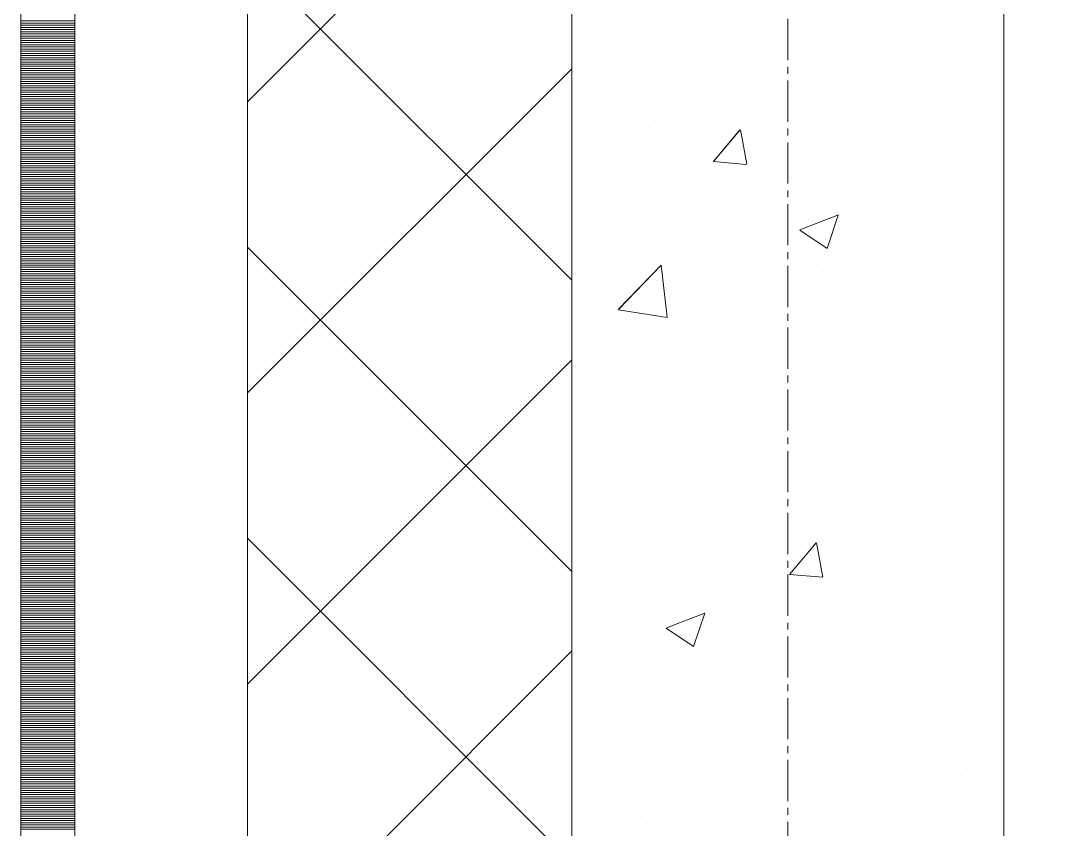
# Model space of a CAD drawing. Header units: millimetres. Extents: x 470010 to 1231400, y -134005 to 421770.
# Drawn here: x 672518.6 to 672996.9, y -35285.5 to -34911.4 of the extents above; entities that cross this region are included whole.
import ezdxf
from ezdxf.enums import TextEntityAlignment as Align

# ---------------------------------------------------------------- set-up
doc = ezdxf.new("R2010")
doc.units = ezdxf.units.MM
doc.linetypes.add('CENTER2', pattern=[28.575, 19.05, -3.175, 3.175, -3.175])
doc.linetypes.add('DASHED', pattern=[19.05, 12.7, -6.35])
doc.layers.get('Defpoints').update_dxf_attribs({"color": 140})
doc.layers.add('АР_Делит', color=120, linetype='Continuous', lineweight=0, plot=False)
for name, color, linetype, lineweight in [('АР_Стены ПЕНОблок', 52, 'Continuous', 20), ('АР_Тонкая', 254, 'Continuous', 5), ('АР_Утеплитель', 31, 'Continuous', 0), ('АР_Штриховка', 8, 'Continuous', 0)]:
    doc.layers.add(name, color=color, linetype=linetype, lineweight=lineweight)
doc.layers.add('РД_Оси_100', color=7, linetype='Continuous', lineweight=0, true_color=0x525252)
doc.styles.add('style1', font='ARIALN.TTF')

# ---------------------------------------------------------------- blocks, each defined once
blk = doc.blocks.new('СОШ_2200_АР_ОСИ_М100_28.05.24')
at = {"layer": 'АР_Делит', "color": 251, "linetype": 'DASHED', "true_color": 0x636466}
blk.add_lwpolyline([(114955, 135155), (114955, -355), (93595.036, -355), (93595.036, 13855), (94145, 13855), (94145, 68320), (66055, 68320), (66055, 13857.73), (83455, 13857.73), (83455, -355), (45245, -355), (45245, 13145), (44695, 13145), (44695, 26755), (45245, 26755), (45245, 68320), (20455, 68320), (20455, 26755), (27955, 26755), (27955, 13145), (-355, 13145), (-355, 100855)], dxfattribs=at)
at = {"layer": 'РД_Оси_100', "color": 251, "linetype": 'CENTER2', "true_color": 0x636466}
blk.add_line((0, -6155), (0, 139938.679), dxfattribs=at)
blk = doc.blocks.new('A$C9108343f')
at = {"layer": 'АР_Стены ПЕНОблок', "color": 18, "linetype": 'Continuous', "lineweight": 20, "true_color": 0x000000}
for p, q in [((7054.96, 97555), (7054.96, 21355)), ((7254.96, 21355), (7254.96, 97555))]:
    blk.add_line(p, q, dxfattribs=at)
at = {"layer": 'АР_Тонкая', "color": 18, "linetype": 'Continuous', "lineweight": 5, "true_color": 0x000000}
for p, q in [((6799.96, 97555), (6799.96, 21355)), ((6824.96, 97555), (6824.96, 21355)), ((6824.96, 21355), (6824.96, 97555)), ((6904.96, 21355), (6904.96, 97555))]:
    blk.add_line(p, q, dxfattribs=at)
at = {"layer": 'АР_Утеплитель', "color": 18, "linetype": 'Continuous', "lineweight": 0, "true_color": 0x000000}
for p, q in [((6904.96, 97555), (6904.96, 21355)), ((7054.96, 21355), (7054.96, 97555))]:
    blk.add_line(p, q, dxfattribs=at)
at = {"layer": 'АР_Штриховка', "color": 18, "linetype": 'Continuous', "lineweight": 0, "true_color": 0x000000}
for p, q in [((6904.96, 65417.35), (7054.96, 65567.35)), ((7054.96, 65334.78), (6904.96, 65484.78)), ((6799.96, 65454.75), (6824.96, 65454.75)), ((6799.96, 65453.75), (6824.96, 65453.75)), ((6799.96, 65452.75), (6824.96, 65452.75)), ((6799.96, 65451.75), (6824.96, 65451.75)), ((6799.96, 65450.75), (6824.96, 65450.75)), ((6799.96, 65449.75), (6824.96, 65449.75)), ((6799.96, 65448.75), (6824.96, 65448.75)), ((6799.96, 65447.75), (6824.96, 65447.75)), ((6799.96, 65446.75), (6824.96, 65446.75)), ((6799.96, 65445.75), (6824.96, 65445.75)), ((6799.96, 65444.75), (6824.96, 65444.75)), ((6799.96, 65443.75), (6824.96, 65443.75)), ((6799.96, 65442.75), (6824.96, 65442.75)), ((6799.96, 65441.75), (6824.96, 65441.75)), ((6799.96, 65440.75), (6824.96, 65440.75)), ((6799.96, 65439.75), (6824.96, 65439.75)), ((7199.02, 65443.26), (7199.02, 65443.26)), ((6799.96, 65438.75), (6824.96, 65438.75)), ((6799.96, 65437.75), (6824.96, 65437.75)), ((6799.96, 65436.75), (6824.96, 65436.75)), ((6799.96, 65435.75), (6824.96, 65435.75)), ((6799.96, 65434.75), (6824.96, 65434.75)), ((6799.96, 65433.75), (6824.96, 65433.75)), ((6799.96, 65432.75), (6824.96, 65432.75)), ((6799.96, 65431.75), (6824.96, 65431.75)), ((6799.96, 65430.75), (6824.96, 65430.75)), ((6799.96, 65429.75), (6824.96, 65429.75)), ((6904.96, 65282.65), (7054.96, 65432.65)), ((7102.82, 65430.59), (7102.82, 65430.59)), ((7238.82, 65430.65), (7238.82, 65430.65)), ((6799.96, 65428.75), (6824.96, 65428.75)), ((6799.96, 65427.75), (6824.96, 65427.75)), ((6799.96, 65426.75), (6824.96, 65426.75)), ((6799.96, 65425.75), (6824.96, 65425.75)), ((6799.96, 65424.75), (6824.96, 65424.75)), ((6799.96, 65423.75), (6824.96, 65423.75)), ((6799.96, 65422.75), (6824.96, 65422.75)), ((6799.96, 65421.75), (6824.96, 65421.75)), ((6799.96, 65420.75), (6824.96, 65420.75)), ((7174.73, 65423.22), (7174.73, 65423.22)), ((6799.96, 65419.75), (6824.96, 65419.75)), ((6799.96, 65418.75), (6824.96, 65418.75)), ((6799.96, 65417.75), (6824.96, 65417.75)), ((6799.96, 65416.75), (6824.96, 65416.75)), ((6799.96, 65415.75), (6824.96, 65415.75)), ((7123.29, 65416.82), (7123.29, 65416.82)), ((6799.96, 65414.75), (6824.96, 65414.75)), ((6799.96, 65413.75), (6824.96, 65413.75)), ((6799.96, 65412.75), (6824.96, 65412.75)), ((6799.96, 65411.75), (6824.96, 65411.75)), ((6799.96, 65410.75), (6824.96, 65410.75)), ((6799.96, 65409.75), (6824.96, 65409.75)), ((6799.96, 65408.75), (6824.96, 65408.75)), ((6799.96, 65407.75), (6824.96, 65407.75)), ((6799.96, 65406.75), (6824.96, 65406.75)), ((6799.96, 65405.75), (6824.96, 65405.75)), ((6799.96, 65404.75), (6824.96, 65404.75)), ((6799.96, 65403.75), (6824.96, 65403.75)), ((6799.96, 65402.75), (6824.96, 65402.75)), ((6799.96, 65401.75), (6824.96, 65401.75)), ((7090.69, 65405.22), (7090.69, 65405.22)), ((7120.58, 65389.7), (7132.82, 65404.29)), ((7135.99, 65388.41), (7133.05, 65404.33)), ((6799.96, 65400.75), (6824.96, 65400.75)), ((6799.96, 65399.75), (6824.96, 65399.75)), ((6799.96, 65398.75), (6824.96, 65398.75)), ((6799.96, 65397.75), (6824.96, 65397.75)), ((6799.96, 65396.75), (6824.96, 65396.75)), ((6799.96, 65395.75), (6824.96, 65395.75)), ((6799.96, 65394.75), (6824.96, 65394.75)), ((6799.96, 65393.75), (6824.96, 65393.75)), ((6799.96, 65392.75), (6824.96, 65392.75)), ((6799.96, 65391.75), (6824.96, 65391.75)), ((6799.96, 65390.75), (6824.96, 65390.75)), ((6799.96, 65389.75), (6824.96, 65389.75)), ((6799.96, 65388.75), (6824.96, 65388.75)), ((6799.96, 65387.75), (6824.96, 65387.75)), ((6799.96, 65386.75), (6824.96, 65386.75)), ((7120.58, 65389.69), (7135.76, 65388.37)), ((6799.96, 65385.75), (6824.96, 65385.75)), ((6799.96, 65384.75), (6824.96, 65384.75)), ((6799.96, 65383.75), (6824.96, 65383.75)), ((6799.96, 65382.75), (6824.96, 65382.75)), ((6799.96, 65381.75), (6824.96, 65381.75)), ((6799.96, 65380.75), (6824.96, 65380.75)), ((6799.96, 65379.75), (6824.96, 65379.75)), ((6799.96, 65378.75), (6824.96, 65378.75)), ((6799.96, 65377.75), (6824.96, 65377.75)), ((6799.96, 65376.75), (6824.96, 65376.75)), ((6799.96, 65375.75), (6824.96, 65375.75)), ((6799.96, 65374.75), (6824.96, 65374.75)), ((6799.96, 65373.75), (6824.96, 65373.75)), ((6799.96, 65372.75), (6824.96, 65372.75)), ((6799.96, 65371.75), (6824.96, 65371.75)), ((6799.96, 65370.75), (6824.96, 65370.75)), ((6799.96, 65369.75), (6824.96, 65369.75)), ((6799.96, 65368.75), (6824.96, 65368.75)), ((6799.96, 65367.75), (6824.96, 65367.75)), ((6799.96, 65366.75), (6824.96, 65366.75)), ((6799.96, 65365.75), (6824.96, 65365.75)), ((6799.96, 65364.75), (6824.96, 65364.75)), ((6799.96, 65363.75), (6824.96, 65363.75)), ((6799.96, 65362.75), (6824.96, 65362.75)), ((7160.6, 65358.16), (7178.38, 65364.99)), ((7173.18, 65349.49), (7178.33, 65364.84)), ((6799.96, 65361.75), (6824.96, 65361.75)), ((6799.96, 65360.75), (6824.96, 65360.75)), ((6799.96, 65359.75), (6824.96, 65359.75)), ((6799.96, 65358.75), (6824.96, 65358.75)), ((7160.53, 65358.02), (7173.17, 65349.49)), ((6799.96, 65357.75), (6824.96, 65357.75)), ((6799.96, 65356.75), (6824.96, 65356.75)), ((6799.96, 65355.75), (6824.96, 65355.75)), ((6799.96, 65354.75), (6824.96, 65354.75)), ((6799.96, 65353.75), (6824.96, 65353.75)), ((6799.96, 65352.75), (6824.96, 65352.75)), ((6799.96, 65351.75), (6824.96, 65351.75)), ((6799.96, 65350.75), (6824.96, 65350.75)), ((6799.96, 65349.75), (6824.96, 65349.75)), ((6799.96, 65348.75), (6824.96, 65348.75)), ((7054.96, 65200.08), (6904.96, 65350.08)), ((6799.96, 65347.75), (6824.96, 65347.75)), ((6799.96, 65346.75), (6824.96, 65346.75)), ((6799.96, 65345.75), (6824.96, 65345.75)), ((6799.96, 65344.75), (6824.96, 65344.75)), ((6799.96, 65343.75), (6824.96, 65343.75)), ((6799.96, 65342.75), (6824.96, 65342.75)), ((6799.96, 65341.75), (6824.96, 65341.75)), ((6799.96, 65340.75), (6824.96, 65340.75)), ((6799.96, 65339.75), (6824.96, 65339.75)), ((7076.54, 65321.19), (7096.33, 65341.81)), ((7099.2, 65317.7), (7096.39, 65341.82)), ((7132.2, 65343.08), (7132.2, 65343.08)), ((6799.96, 65338.75), (6824.96, 65338.75)), ((6799.96, 65337.75), (6824.96, 65337.75)), ((6799.96, 65336.75), (6824.96, 65336.75)), ((6799.96, 65335.75), (6824.96, 65335.75)), ((6799.96, 65334.75), (6824.96, 65334.75)), ((7171.64, 65338.66), (7171.64, 65338.66)), ((6799.96, 65333.75), (6824.96, 65333.75)), ((6799.96, 65332.75), (6824.96, 65332.75)), ((6799.96, 65331.75), (6824.96, 65331.75)), ((6799.96, 65330.75), (6824.96, 65330.75)), ((6799.96, 65329.75), (6824.96, 65329.75)), ((6799.96, 65328.75), (6824.96, 65328.75)), ((6799.96, 65327.75), (6824.96, 65327.75)), ((6799.96, 65326.75), (6824.96, 65326.75)), ((6799.96, 65325.75), (6824.96, 65325.75)), ((6799.96, 65324.75), (6824.96, 65324.75)), ((6799.96, 65323.75), (6824.96, 65323.75)), ((6799.96, 65322.75), (6824.96, 65322.75)), ((6799.96, 65321.75), (6824.96, 65321.75)), ((6799.96, 65320.75), (6824.96, 65320.75)), ((6799.96, 65319.75), (6824.96, 65319.75)), ((7076.59, 65321.09), (7099.18, 65317.59)), ((6799.96, 65318.75), (6824.96, 65318.75)), ((6799.96, 65317.75), (6824.96, 65317.75)), ((6799.96, 65316.75), (6824.96, 65316.75)), ((6799.96, 65315.75), (6824.96, 65315.75)), ((6799.96, 65314.75), (6824.96, 65314.75)), ((6799.96, 65313.75), (6824.96, 65313.75)), ((6799.96, 65312.75), (6824.96, 65312.75)), ((6799.96, 65311.75), (6824.96, 65311.75)), ((6799.96, 65310.75), (6824.96, 65310.75)), ((6799.96, 65309.75), (6824.96, 65309.75)), ((6799.96, 65308.75), (6824.96, 65308.75)), ((6799.96, 65307.75), (6824.96, 65307.75)), ((6799.96, 65306.75), (6824.96, 65306.75)), ((6799.96, 65305.75), (6824.96, 65305.75)), ((6799.96, 65304.75), (6824.96, 65304.75)), ((6799.96, 65303.75), (6824.96, 65303.75)), ((6799.96, 65302.75), (6824.96, 65302.75)), ((6799.96, 65301.75), (6824.96, 65301.75)), ((6799.96, 65300.75), (6824.96, 65300.75)), ((6799.96, 65299.75), (6824.96, 65299.75)), ((6799.96, 65298.75), (6824.96, 65298.75)), ((6799.96, 65297.75), (6824.96, 65297.75)), ((6799.96, 65296.75), (6824.96, 65296.75)), ((6799.96, 65295.75), (6824.96, 65295.75)), ((6904.96, 65147.94), (7054.96, 65297.94)), ((6799.96, 65294.75), (6824.96, 65294.75)), ((6799.96, 65293.75), (6824.96, 65293.75)), ((6799.96, 65292.75), (6824.96, 65292.75)), ((6799.96, 65291.75), (6824.96, 65291.75)), ((6799.96, 65290.75), (6824.96, 65290.75)), ((6799.96, 65289.75), (6824.96, 65289.75)), ((6799.96, 65288.75), (6824.96, 65288.75)), ((6799.96, 65287.75), (6824.96, 65287.75)), ((6799.96, 65286.75), (6824.96, 65286.75)), ((7073.83, 65287.03), (7073.83, 65287.03)), ((6799.96, 65285.75), (6824.96, 65285.75)), ((6799.96, 65284.75), (6824.96, 65284.75)), ((6799.96, 65283.75), (6824.96, 65283.75)), ((6799.96, 65282.75), (6824.96, 65282.75)), ((6799.96, 65281.75), (6824.96, 65281.75)), ((6799.96, 65280.75), (6824.96, 65280.75)), ((6799.96, 65279.75), (6824.96, 65279.75)), ((6799.96, 65278.75), (6824.96, 65278.75)), ((6799.96, 65277.75), (6824.96, 65277.75)), ((6799.96, 65276.75), (6824.96, 65276.75)), ((7209.42, 65281.3), (7209.42, 65281.3)), ((7228.33, 65279.1), (7228.33, 65279.1)), ((6799.96, 65275.75), (6824.96, 65275.75)), ((6799.96, 65274.75), (6824.96, 65274.75)), ((6799.96, 65273.75), (6824.96, 65273.75)), ((6799.96, 65272.75), (6824.96, 65272.75)), ((6799.96, 65271.75), (6824.96, 65271.75)), ((6799.96, 65270.75), (6824.96, 65270.75)), ((6799.96, 65269.75), (6824.96, 65269.75)), ((6799.96, 65268.75), (6824.96, 65268.75)), ((6799.96, 65267.75), (6824.96, 65267.75)), ((6799.96, 65266.75), (6824.96, 65266.75)), ((6799.96, 65265.75), (6824.96, 65265.75)), ((6799.96, 65264.75), (6824.96, 65264.75)), ((6799.96, 65263.75), (6824.96, 65263.75)), ((6799.96, 65262.75), (6824.96, 65262.75)), ((7225.79, 65264.02), (7225.79, 65264.02)), ((6799.96, 65261.75), (6824.96, 65261.75)), ((6799.96, 65260.75), (6824.96, 65260.75)), ((6799.96, 65259.75), (6824.96, 65259.75)), ((6799.96, 65258.75), (6824.96, 65258.75)), ((6799.96, 65257.75), (6824.96, 65257.75)), ((6799.96, 65256.75), (6824.96, 65256.75)), ((6799.96, 65255.75), (6824.96, 65255.75)), ((6799.96, 65254.75), (6824.96, 65254.75)), ((6799.96, 65253.75), (6824.96, 65253.75)), ((6799.96, 65252.75), (6824.96, 65252.75)), ((7080.21, 65253.67), (7080.21, 65253.67)), ((7127.38, 65252.91), (7127.38, 65252.91)), ((7168.55, 65254.11), (7168.55, 65254.11)), ((6799.96, 65251.75), (6824.96, 65251.75)), ((6799.96, 65250.75), (6824.96, 65250.75)), ((6799.96, 65249.75), (6824.96, 65249.75)), ((6799.96, 65248.75), (6824.96, 65248.75)), ((6799.96, 65247.75), (6824.96, 65247.75)), ((6799.96, 65246.75), (6824.96, 65246.75)), ((6799.96, 65245.75), (6824.96, 65245.75)), ((6799.96, 65244.75), (6824.96, 65244.75)), ((6799.96, 65243.75), (6824.96, 65243.75)), ((6799.96, 65242.75), (6824.96, 65242.75)), ((6799.96, 65241.75), (6824.96, 65241.75)), ((6799.96, 65240.75), (6824.96, 65240.75)), ((6799.96, 65239.75), (6824.96, 65239.75)), ((6799.96, 65238.75), (6824.96, 65238.75)), ((7065.38, 65242.9), (7065.38, 65242.9)), ((6799.96, 65237.75), (6824.96, 65237.75)), ((6799.96, 65236.75), (6824.96, 65236.75)), ((6799.96, 65235.75), (6824.96, 65235.75)), ((6799.96, 65234.75), (6824.96, 65234.75)), ((6799.96, 65233.75), (6824.96, 65233.75)), ((6799.96, 65232.75), (6824.96, 65232.75)), ((6799.96, 65231.75), (6824.96, 65231.75)), ((6799.96, 65230.75), (6824.96, 65230.75)), ((6799.96, 65229.75), (6824.96, 65229.75)), ((6799.96, 65228.75), (6824.96, 65228.75)), ((6799.96, 65227.75), (6824.96, 65227.75)), ((6799.96, 65226.75), (6824.96, 65226.75)), ((6799.96, 65225.75), (6824.96, 65225.75)), ((6799.96, 65224.75), (6824.96, 65224.75)), ((6799.96, 65223.75), (6824.96, 65223.75)), ((6799.96, 65222.75), (6824.96, 65222.75)), ((6799.96, 65221.75), (6824.96, 65221.75)), ((6799.96, 65220.75), (6824.96, 65220.75)), ((6799.96, 65219.75), (6824.96, 65219.75)), ((6799.96, 65218.75), (6824.96, 65218.75)), ((6799.96, 65217.75), (6824.96, 65217.75)), ((6799.96, 65216.75), (6824.96, 65216.75)), ((6799.96, 65215.75), (6824.96, 65215.75)), ((6799.96, 65214.75), (6824.96, 65214.75)), ((7054.96, 65065.37), (6904.96, 65215.37)), ((6799.96, 65213.75), (6824.96, 65213.75)), ((6799.96, 65212.75), (6824.96, 65212.75)), ((6799.96, 65211.75), (6824.96, 65211.75)), ((6799.96, 65210.75), (6824.96, 65210.75)), ((6799.96, 65209.75), (6824.96, 65209.75)), ((7155.82, 65198.64), (7168.07, 65213.23)), ((7171.23, 65197.35), (7168.3, 65213.27)), ((6799.96, 65208.75), (6824.96, 65208.75)), ((6799.96, 65207.75), (6824.96, 65207.75)), ((6799.96, 65206.75), (6824.96, 65206.75)), ((6799.96, 65205.75), (6824.96, 65205.75)), ((6799.96, 65204.75), (6824.96, 65204.75)), ((6799.96, 65203.75), (6824.96, 65203.75)), ((6799.96, 65202.75), (6824.96, 65202.75)), ((6799.96, 65201.75), (6824.96, 65201.75)), ((6799.96, 65200.75), (6824.96, 65200.75)), ((6799.96, 65199.75), (6824.96, 65199.75)), ((6799.96, 65198.75), (6824.96, 65198.75)), ((6799.96, 65197.75), (6824.96, 65197.75)), ((6799.96, 65196.75), (6824.96, 65196.75)), ((6799.96, 65195.75), (6824.96, 65195.75)), ((7141.07, 65197.9), (7141.07, 65197.9)), ((7155.82, 65198.64), (7171, 65197.31)), ((6799.96, 65194.75), (6824.96, 65194.75)), ((6799.96, 65193.75), (6824.96, 65193.75)), ((6799.96, 65192.75), (6824.96, 65192.75)), ((6799.96, 65191.75), (6824.96, 65191.75)), ((6799.96, 65190.75), (6824.96, 65190.75)), ((6799.96, 65189.75), (6824.96, 65189.75)), ((6799.96, 65188.75), (6824.96, 65188.75)), ((6799.96, 65187.75), (6824.96, 65187.75)), ((6799.96, 65186.75), (6824.96, 65186.75)), ((6799.96, 65185.75), (6824.96, 65185.75)), ((6799.96, 65184.75), (6824.96, 65184.75)), ((6799.96, 65183.75), (6824.96, 65183.75)), ((6799.96, 65182.75), (6824.96, 65182.75)), ((6799.96, 65181.75), (6824.96, 65181.75)), ((6799.96, 65180.75), (6824.96, 65180.75)), ((6799.96, 65179.75), (6824.96, 65179.75)), ((6799.96, 65178.75), (6824.96, 65178.75)), ((6799.96, 65177.75), (6824.96, 65177.75)), ((6799.96, 65176.75), (6824.96, 65176.75)), ((7098.8, 65173.98), (7116.58, 65180.8)), ((7111.38, 65165.3), (7116.53, 65180.65)), ((6799.96, 65175.75), (6824.96, 65175.75)), ((6799.96, 65174.75), (6824.96, 65174.75)), ((6799.96, 65173.75), (6824.96, 65173.75)), ((6799.96, 65172.75), (6824.96, 65172.75)), ((6799.96, 65171.75), (6824.96, 65171.75)), ((7098.73, 65173.83), (7111.36, 65165.31)), ((7222.56, 65172.21), (7222.56, 65172.21)), ((6799.96, 65170.75), (6824.96, 65170.75)), ((6799.96, 65169.75), (6824.96, 65169.75)), ((6799.96, 65168.75), (6824.96, 65168.75)), ((6799.96, 65167.75), (6824.96, 65167.75)), ((6799.96, 65166.75), (6824.96, 65166.75)), ((7165.46, 65169.55), (7165.46, 65169.55)), ((6799.96, 65165.75), (6824.96, 65165.75)), ((6799.96, 65164.75), (6824.96, 65164.75)), ((6799.96, 65163.75), (6824.96, 65163.75)), ((6799.96, 65162.75), (6824.96, 65162.75)), ((6904.96, 65013.24), (7054.96, 65163.24)), ((7158.97, 65163.84), (7158.97, 65163.84)), ((6799.96, 65161.75), (6824.96, 65161.75)), ((6799.96, 65160.75), (6824.96, 65160.75)), ((6799.96, 65159.75), (6824.96, 65159.75)), ((6799.96, 65158.75), (6824.96, 65158.75)), ((6799.96, 65157.75), (6824.96, 65157.75)), ((6799.96, 65156.75), (6824.96, 65156.75)), ((6799.96, 65155.75), (6824.96, 65155.75)), ((6799.96, 65154.75), (6824.96, 65154.75)), ((6799.96, 65153.75), (6824.96, 65153.75)), ((6799.96, 65152.75), (6824.96, 65152.75)), ((6799.96, 65151.75), (6824.96, 65151.75)), ((6799.96, 65150.75), (6824.96, 65150.75)), ((6799.96, 65149.75), (6824.96, 65149.75)), ((6799.96, 65148.75), (6824.96, 65148.75)), ((6799.96, 65147.75), (6824.96, 65147.75)), ((7158.88, 65152.19), (7158.88, 65152.19)), ((6799.96, 65146.75), (6824.96, 65146.75)), ((6799.96, 65145.75), (6824.96, 65145.75)), ((6799.96, 65144.75), (6824.96, 65144.75)), ((6799.96, 65143.75), (6824.96, 65143.75)), ((6799.96, 65142.75), (6824.96, 65142.75)), ((6799.96, 65141.75), (6824.96, 65141.75)), ((6799.96, 65140.75), (6824.96, 65140.75)), ((6799.96, 65139.75), (6824.96, 65139.75)), ((6799.96, 65138.75), (6824.96, 65138.75)), ((6799.96, 65137.75), (6824.96, 65137.75)), ((6799.96, 65136.75), (6824.96, 65136.75)), ((6799.96, 65135.75), (6824.96, 65135.75)), ((6799.96, 65134.75), (6824.96, 65134.75)), ((6799.96, 65133.75), (6824.96, 65133.75)), ((6799.96, 65132.75), (6824.96, 65132.75)), ((6799.96, 65131.75), (6824.96, 65131.75)), ((6799.96, 65130.75), (6824.96, 65130.75)), ((6799.96, 65129.75), (6824.96, 65129.75)), ((6799.96, 65128.75), (6824.96, 65128.75)), ((6799.96, 65127.75), (6824.96, 65127.75)), ((6799.96, 65126.75), (6824.96, 65126.75)), ((6799.96, 65125.75), (6824.96, 65125.75)), ((6799.96, 65124.75), (6824.96, 65124.75)), ((6799.96, 65123.75), (6824.96, 65123.75)), ((6799.96, 65122.75), (6824.96, 65122.75)), ((6799.96, 65121.75), (6824.96, 65121.75)), ((6799.96, 65120.75), (6824.96, 65120.75)), ((6799.96, 65119.75), (6824.96, 65119.75)), ((6799.96, 65118.75), (6824.96, 65118.75)), ((6799.96, 65117.75), (6824.96, 65117.75)), ((6799.96, 65116.75), (6824.96, 65116.75)), ((6799.96, 65115.75), (6824.96, 65115.75)), ((6799.96, 65114.75), (6824.96, 65114.75)), ((6799.96, 65113.75), (6824.96, 65113.75)), ((6799.96, 65112.75), (6824.96, 65112.75)), ((6799.96, 65111.75), (6824.96, 65111.75)), ((6799.96, 65110.75), (6824.96, 65110.75)), ((6799.96, 65109.75), (6824.96, 65109.75)), ((6799.96, 65108.75), (6824.96, 65108.75)), ((6799.96, 65107.75), (6824.96, 65107.75)), ((6799.96, 65106.75), (6824.96, 65106.75)), ((6799.96, 65105.75), (6824.96, 65105.75)), ((6799.96, 65104.75), (6824.96, 65104.75)), ((7238.07, 65109.01), (7238.07, 65109.01)), ((6799.96, 65103.75), (6824.96, 65103.75)), ((6799.96, 65102.75), (6824.96, 65102.75)), ((6799.96, 65101.75), (6824.96, 65101.75)), ((6799.96, 65100.75), (6824.96, 65100.75)), ((6799.96, 65099.75), (6824.96, 65099.75)), ((6799.96, 65098.75), (6824.96, 65098.75)), ((6799.96, 65097.75), (6824.96, 65097.75)), ((6799.96, 65096.75), (6824.96, 65096.75)), ((6799.96, 65095.75), (6824.96, 65095.75)), ((6799.96, 65094.75), (6824.96, 65094.75)), ((6799.96, 65093.75), (6824.96, 65093.75)), ((6799.96, 65092.75), (6824.96, 65092.75)), ((6799.96, 65091.75), (6824.96, 65091.75)), ((6799.96, 65090.75), (6824.96, 65090.75)), ((6799.96, 65089.75), (6824.96, 65089.75)), ((6799.96, 65088.75), (6824.96, 65088.75)), ((6799.96, 65087.75), (6824.96, 65087.75)), ((6799.96, 65086.75), (6824.96, 65086.75)), ((6799.96, 65085.75), (6824.96, 65085.75)), ((6799.96, 65084.75), (6824.96, 65084.75)), ((6799.96, 65083.75), (6824.96, 65083.75)), ((6799.96, 65082.75), (6824.96, 65082.75)), ((6799.96, 65081.75), (6824.96, 65081.75)), ((6799.96, 65080.75), (6824.96, 65080.75)), ((7089.94, 65083.59), (7089.94, 65083.59)), ((7162.38, 65085), (7162.38, 65085)), ((7251.94, 65084.69), (7251.94, 65084.69))]:
    blk.add_line(p, q, dxfattribs=at)
at = {"layer": 'РД_Оси_100'}
blk.add_blockref('СОШ_2200_АР_ОСИ_М100_28.05.24', (7154.96, 6755), dxfattribs=at)
at = {"layer": 'Defpoints', "color": 18, "true_color": 0x000000, "style": 'style1'}
for p in [(143949.34, 316089.12), (143974.98, 281639.5), (143890.4, 273244.71), (143839.99, 264276.81), (143967.75, 254892.38), (12251.96, 104178.14), (12382.58, 96023.14)]:
    blk.add_attdef('АР-ПОМЕЩЕНИЕ:НАИМЕНОВАНИЕ', text='', height=100, dxfattribs=at).set_placement(p, align=Align.MIDDLE)
at = {"layer": 'Defpoints', "color": 18, "true_color": 0x000000, "style": 'style1', "flags": 8}
for p in [(143951.3, 279099.09), (143848.34, 269251.11), (143875.33, 260094.25), (144049.74, 250824.7), (163419.28, 238153.36), (155897.46, 237965.97), (183037.2, 237965.97), (143342.94, 237876.19)]:
    blk.add_attdef('АР-ПОМЕЩЕНИЕ:НАИМЕНОВАНИЕ', text='', height=100, dxfattribs=at).set_placement(p, align=Align.MIDDLE)

msp = doc.modelspace()

# ---------------------------------------------------------------- linework, layer by layer
at = {"layer": 'АР_Стены ПЕНОблок', "color": 18, "linetype": 'Continuous', "lineweight": 20, "true_color": 0x000000}
for p, q in [((672773.57, -2811.242), (672773.57, -79011.242)), ((672973.57, -79011.242), (672973.57, -2811.242))]:
    msp.add_line(p, q, dxfattribs=at)
at = {"layer": 'АР_Тонкая', "color": 18, "linetype": 'Continuous', "lineweight": 5, "true_color": 0x000000}
for p, q in [((672518.57, -2811.242), (672518.57, -79011.242)), ((672543.57, -2811.242), (672543.57, -79011.242)), ((672543.57, -79011.242), (672543.57, -2811.242)), ((672623.57, -79011.242), (672623.57, -2811.242))]:
    msp.add_line(p, q, dxfattribs=at)
at = {"layer": 'АР_Утеплитель', "color": 18, "linetype": 'Continuous', "lineweight": 0, "true_color": 0x000000}
for p, q in [((672623.57, -2811.242), (672623.57, -79011.242)), ((672773.57, -79011.242), (672773.57, -2811.242))]:
    msp.add_line(p, q, dxfattribs=at)
at = {"layer": 'АР_Штриховка', "color": 18, "linetype": 'Continuous', "lineweight": 0, "true_color": 0x000000}
for p, q in [((672623.57, -34948.893), (672773.57, -34798.893)), ((672773.57, -35031.46), (672623.57, -34881.46)), ((672518.57, -34911.492), (672543.57, -34911.492)), ((672518.57, -34912.492), (672543.57, -34912.492)), ((672518.57, -34913.492), (672543.57, -34913.492)), ((672518.57, -34914.492), (672543.57, -34914.492)), ((672518.57, -34915.492), (672543.57, -34915.492)), ((672518.57, -34916.492), (672543.57, -34916.492)), ((672518.57, -34917.492), (672543.57, -34917.492)), ((672518.57, -34918.492), (672543.57, -34918.492)), ((672518.57, -34919.492), (672543.57, -34919.492)), ((672518.57, -34920.492), (672543.57, -34920.492)), ((672518.57, -34921.492), (672543.57, -34921.492)), ((672518.57, -34922.492), (672543.57, -34922.492)), ((672518.57, -34923.492), (672543.57, -34923.492)), ((672518.57, -34924.492), (672543.57, -34924.492)), ((672518.57, -34925.492), (672543.57, -34925.492)), ((672518.57, -34926.492), (672543.57, -34926.492)), ((672518.57, -34927.492), (672543.57, -34927.492)), ((672518.57, -34928.492), (672543.57, -34928.492)), ((672518.57, -34929.492), (672543.57, -34929.492)), ((672518.57, -34930.492), (672543.57, -34930.492)), ((672518.57, -34931.492), (672543.57, -34931.492)), ((672518.57, -34932.492), (672543.57, -34932.492)), ((672518.57, -34933.492), (672543.57, -34933.492)), ((672623.57, -35083.597), (672773.57, -34933.597)), ((672518.57, -34934.492), (672543.57, -34934.492)), ((672518.57, -34935.492), (672543.57, -34935.492)), ((672518.57, -34936.492), (672543.57, -34936.492)), ((672518.57, -34937.492), (672543.57, -34937.492)), ((672518.57, -34938.492), (672543.57, -34938.492)), ((672518.57, -34939.492), (672543.57, -34939.492)), ((672518.57, -34940.492), (672543.57, -34940.492)), ((672518.57, -34941.492), (672543.57, -34941.492)), ((672518.57, -34942.492), (672543.57, -34942.492)), ((672518.57, -34943.492), (672543.57, -34943.492)), ((672518.57, -34944.492), (672543.57, -34944.492)), ((672518.57, -34945.492), (672543.57, -34945.492)), ((672518.57, -34946.492), (672543.57, -34946.492)), ((672518.57, -34947.492), (672543.57, -34947.492)), ((672518.57, -34948.492), (672543.57, -34948.492)), ((672518.57, -34949.492), (672543.57, -34949.492)), ((672518.57, -34950.492), (672543.57, -34950.492)), ((672518.57, -34951.492), (672543.57, -34951.492)), ((672518.57, -34952.492), (672543.57, -34952.492)), ((672518.57, -34953.492), (672543.57, -34953.492)), ((672518.57, -34954.492), (672543.57, -34954.492)), ((672518.57, -34955.492), (672543.57, -34955.492)), ((672518.57, -34956.492), (672543.57, -34956.492)), ((672518.57, -34957.492), (672543.57, -34957.492)), ((672518.57, -34958.492), (672543.57, -34958.492)), ((672518.57, -34959.492), (672543.57, -34959.492)), ((672518.57, -34960.492), (672543.57, -34960.492)), ((672518.57, -34961.492), (672543.57, -34961.492)), ((672518.57, -34962.492), (672543.57, -34962.492)), ((672839.189, -34976.544), (672851.435, -34961.95)), ((672854.602, -34977.834), (672851.665, -34961.912)), ((672518.57, -34963.492), (672543.57, -34963.492)), ((672518.57, -34964.492), (672543.57, -34964.492)), ((672518.57, -34965.492), (672543.57, -34965.492)), ((672518.57, -34966.492), (672543.57, -34966.492)), ((672518.57, -34967.492), (672543.57, -34967.492)), ((672518.57, -34968.492), (672543.57, -34968.492)), ((672518.57, -34969.492), (672543.57, -34969.492)), ((672518.57, -34970.492), (672543.57, -34970.492)), ((672518.57, -34971.492), (672543.57, -34971.492)), ((672518.57, -34972.492), (672543.57, -34972.492)), ((672518.57, -34973.492), (672543.57, -34973.492)), ((672518.57, -34974.492), (672543.57, -34974.492)), ((672518.57, -34975.492), (672543.57, -34975.492)), ((672518.57, -34976.492), (672543.57, -34976.492)), ((672839.189, -34976.548), (672854.371, -34977.876)), ((672518.57, -34977.492), (672543.57, -34977.492)), ((672518.57, -34978.492), (672543.57, -34978.492)), ((672518.57, -34979.492), (672543.57, -34979.492)), ((672518.57, -34980.492), (672543.57, -34980.492)), ((672518.57, -34981.492), (672543.57, -34981.492)), ((672518.57, -34982.492), (672543.57, -34982.492)), ((672518.57, -34983.492), (672543.57, -34983.492)), ((672518.57, -34984.492), (672543.57, -34984.492)), ((672518.57, -34985.492), (672543.57, -34985.492)), ((672518.57, -34986.492), (672543.57, -34986.492)), ((672518.57, -34987.492), (672543.57, -34987.492)), ((672518.57, -34988.492), (672543.57, -34988.492)), ((672518.57, -34989.492), (672543.57, -34989.492)), ((672518.57, -34990.492), (672543.57, -34990.492)), ((672518.57, -34991.492), (672543.57, -34991.492)), ((672518.57, -34992.492), (672543.57, -34992.492)), ((672518.57, -34993.492), (672543.57, -34993.492)), ((672518.57, -34994.492), (672543.57, -34994.492)), ((672518.57, -34995.492), (672543.57, -34995.492)), ((672518.57, -34996.492), (672543.57, -34996.492)), ((672518.57, -34997.492), (672543.57, -34997.492)), ((672518.57, -34998.492), (672543.57, -34998.492)), ((672518.57, -34999.492), (672543.57, -34999.492)), ((672518.57, -35000.492), (672543.57, -35000.492)), ((672879.211, -35008.079), (672896.996, -35001.252)), ((672518.57, -35001.492), (672543.57, -35001.492)), ((672518.57, -35002.492), (672543.57, -35002.492)), ((672518.57, -35003.492), (672543.57, -35003.492)), ((672518.57, -35004.492), (672543.57, -35004.492)), ((672518.57, -35005.492), (672543.57, -35005.492)), ((672891.793, -35016.752), (672896.943, -35001.403)), ((672518.57, -35006.492), (672543.57, -35006.492)), ((672518.57, -35007.492), (672543.57, -35007.492)), ((672518.57, -35008.492), (672543.57, -35008.492)), ((672518.57, -35009.492), (672543.57, -35009.492)), ((672518.57, -35010.492), (672543.57, -35010.492)), ((672879.145, -35008.226), (672891.779, -35016.748)), ((672518.57, -35011.492), (672543.57, -35011.492)), ((672518.57, -35012.492), (672543.57, -35012.492)), ((672518.57, -35013.492), (672543.57, -35013.492)), ((672518.57, -35014.492), (672543.57, -35014.492)), ((672518.57, -35015.492), (672543.57, -35015.492)), ((672518.57, -35016.492), (672543.57, -35016.492)), ((672518.57, -35017.492), (672543.57, -35017.492)), ((672518.57, -35018.492), (672543.57, -35018.492)), ((672518.57, -35019.492), (672543.57, -35019.492)), ((672518.57, -35020.492), (672543.57, -35020.492)), ((672773.57, -35166.164), (672623.57, -35016.164)), ((672518.57, -35021.492), (672543.57, -35021.492)), ((672518.57, -35022.492), (672543.57, -35022.492)), ((672518.57, -35023.492), (672543.57, -35023.492)), ((672518.57, -35024.492), (672543.57, -35024.492)), ((672795.157, -35045.047), (672814.941, -35024.428)), ((672817.813, -35048.543), (672815.007, -35024.421)), ((672518.57, -35025.492), (672543.57, -35025.492)), ((672518.57, -35026.492), (672543.57, -35026.492)), ((672518.57, -35027.492), (672543.57, -35027.492)), ((672518.57, -35028.492), (672543.57, -35028.492)), ((672518.57, -35029.492), (672543.57, -35029.492)), ((672518.57, -35030.492), (672543.57, -35030.492)), ((672518.57, -35031.492), (672543.57, -35031.492)), ((672518.57, -35032.492), (672543.57, -35032.492)), ((672518.57, -35033.492), (672543.57, -35033.492)), ((672518.57, -35034.492), (672543.57, -35034.492)), ((672518.57, -35035.492), (672543.57, -35035.492)), ((672518.57, -35036.492), (672543.57, -35036.492)), ((672518.57, -35037.492), (672543.57, -35037.492)), ((672518.57, -35038.492), (672543.57, -35038.492)), ((672518.57, -35039.492), (672543.57, -35039.492)), ((672518.57, -35040.492), (672543.57, -35040.492)), ((672518.57, -35041.492), (672543.57, -35041.492)), ((672518.57, -35042.492), (672543.57, -35042.492)), ((672518.57, -35043.492), (672543.57, -35043.492)), ((672518.57, -35044.492), (672543.57, -35044.492)), ((672518.57, -35045.492), (672543.57, -35045.492)), ((672518.57, -35046.492), (672543.57, -35046.492)), ((672518.57, -35047.492), (672543.57, -35047.492)), ((672518.57, -35048.492), (672543.57, -35048.492)), ((672795.206, -35045.151), (672817.796, -35048.654)), ((672518.57, -35049.492), (672543.57, -35049.492)), ((672518.57, -35050.492), (672543.57, -35050.492)), ((672518.57, -35051.492), (672543.57, -35051.492)), ((672518.57, -35052.492), (672543.57, -35052.492)), ((672518.57, -35053.492), (672543.57, -35053.492)), ((672518.57, -35054.492), (672543.57, -35054.492)), ((672518.57, -35055.492), (672543.57, -35055.492)), ((672518.57, -35056.492), (672543.57, -35056.492)), ((672518.57, -35057.492), (672543.57, -35057.492)), ((672518.57, -35058.492), (672543.57, -35058.492)), ((672518.57, -35059.492), (672543.57, -35059.492)), ((672518.57, -35060.492), (672543.57, -35060.492)), ((672518.57, -35061.492), (672543.57, -35061.492)), ((672518.57, -35062.492), (672543.57, -35062.492)), ((672518.57, -35063.492), (672543.57, -35063.492)), ((672518.57, -35064.492), (672543.57, -35064.492)), ((672518.57, -35065.492), (672543.57, -35065.492)), ((672518.57, -35066.492), (672543.57, -35066.492)), ((672518.57, -35067.492), (672543.57, -35067.492)), ((672623.57, -35218.301), (672773.57, -35068.301)), ((672518.57, -35068.492), (672543.57, -35068.492)), ((672518.57, -35069.492), (672543.57, -35069.492)), ((672518.57, -35070.492), (672543.57, -35070.492)), ((672518.57, -35071.492), (672543.57, -35071.492)), ((672518.57, -35072.492), (672543.57, -35072.492)), ((672518.57, -35073.492), (672543.57, -35073.492)), ((672518.57, -35074.492), (672543.57, -35074.492)), ((672518.57, -35075.492), (672543.57, -35075.492)), ((672518.57, -35076.492), (672543.57, -35076.492)), ((672518.57, -35077.492), (672543.57, -35077.492)), ((672518.57, -35078.492), (672543.57, -35078.492)), ((672518.57, -35079.492), (672543.57, -35079.492)), ((672518.57, -35080.492), (672543.57, -35080.492)), ((672518.57, -35081.492), (672543.57, -35081.492)), ((672518.57, -35082.492), (672543.57, -35082.492)), ((672518.57, -35083.492), (672543.57, -35083.492)), ((672518.57, -35084.492), (672543.57, -35084.492)), ((672518.57, -35085.492), (672543.57, -35085.492)), ((672518.57, -35086.492), (672543.57, -35086.492)), ((672518.57, -35087.492), (672543.57, -35087.492)), ((672518.57, -35088.492), (672543.57, -35088.492)), ((672518.57, -35089.492), (672543.57, -35089.492)), ((672518.57, -35090.492), (672543.57, -35090.492)), ((672518.57, -35091.492), (672543.57, -35091.492)), ((672518.57, -35092.492), (672543.57, -35092.492)), ((672518.57, -35093.492), (672543.57, -35093.492)), ((672518.57, -35094.492), (672543.57, -35094.492)), ((672518.57, -35095.492), (672543.57, -35095.492)), ((672518.57, -35096.492), (672543.57, -35096.492)), ((672518.57, -35097.492), (672543.57, -35097.492)), ((672518.57, -35098.492), (672543.57, -35098.492)), ((672518.57, -35099.492), (672543.57, -35099.492)), ((672518.57, -35100.492), (672543.57, -35100.492)), ((672518.57, -35101.492), (672543.57, -35101.492)), ((672518.57, -35102.492), (672543.57, -35102.492)), ((672518.57, -35103.492), (672543.57, -35103.492)), ((672518.57, -35104.492), (672543.57, -35104.492)), ((672518.57, -35105.492), (672543.57, -35105.492)), ((672518.57, -35106.492), (672543.57, -35106.492)), ((672518.57, -35107.492), (672543.57, -35107.492)), ((672518.57, -35108.492), (672543.57, -35108.492)), ((672518.57, -35109.492), (672543.57, -35109.492)), ((672518.57, -35110.492), (672543.57, -35110.492)), ((672518.57, -35111.492), (672543.57, -35111.492)), ((672518.57, -35112.492), (672543.57, -35112.492)), ((672518.57, -35113.492), (672543.57, -35113.492)), ((672518.57, -35114.492), (672543.57, -35114.492)), ((672518.57, -35115.492), (672543.57, -35115.492)), ((672518.57, -35116.492), (672543.57, -35116.492)), ((672518.57, -35117.492), (672543.57, -35117.492)), ((672518.57, -35118.492), (672543.57, -35118.492)), ((672518.57, -35119.492), (672543.57, -35119.492)), ((672518.57, -35120.492), (672543.57, -35120.492)), ((672518.57, -35121.492), (672543.57, -35121.492)), ((672518.57, -35122.492), (672543.57, -35122.492)), ((672518.57, -35123.492), (672543.57, -35123.492)), ((672518.57, -35124.492), (672543.57, -35124.492)), ((672518.57, -35125.492), (672543.57, -35125.492)), ((672518.57, -35126.492), (672543.57, -35126.492)), ((672518.57, -35127.492), (672543.57, -35127.492)), ((672518.57, -35128.492), (672543.57, -35128.492)), ((672518.57, -35129.492), (672543.57, -35129.492)), ((672518.57, -35130.492), (672543.57, -35130.492)), ((672518.57, -35131.492), (672543.57, -35131.492)), ((672518.57, -35132.492), (672543.57, -35132.492)), ((672518.57, -35133.492), (672543.57, -35133.492)), ((672518.57, -35134.492), (672543.57, -35134.492)), ((672518.57, -35135.492), (672543.57, -35135.492)), ((672518.57, -35136.492), (672543.57, -35136.492)), ((672518.57, -35137.492), (672543.57, -35137.492)), ((672518.57, -35138.492), (672543.57, -35138.492)), ((672518.57, -35139.492), (672543.57, -35139.492)), ((672518.57, -35140.492), (672543.57, -35140.492)), ((672518.57, -35141.492), (672543.57, -35141.492)), ((672518.57, -35142.492), (672543.57, -35142.492)), ((672518.57, -35143.492), (672543.57, -35143.492)), ((672518.57, -35144.492), (672543.57, -35144.492)), ((672518.57, -35145.492), (672543.57, -35145.492)), ((672518.57, -35146.492), (672543.57, -35146.492)), ((672518.57, -35147.492), (672543.57, -35147.492)), ((672518.57, -35148.492), (672543.57, -35148.492)), ((672518.57, -35149.492), (672543.57, -35149.492)), ((672518.57, -35150.492), (672543.57, -35150.492)), ((672518.57, -35151.492), (672543.57, -35151.492)), ((672518.57, -35152.492), (672543.57, -35152.492)), ((672518.57, -35153.492), (672543.57, -35153.492)), ((672773.57, -35300.868), (672623.57, -35150.868)), ((672874.433, -35167.6), (672886.678, -35153.007)), ((672889.845, -35168.891), (672886.908, -35152.969)), ((672518.57, -35154.492), (672543.57, -35154.492)), ((672518.57, -35155.492), (672543.57, -35155.492)), ((672518.57, -35156.492), (672543.57, -35156.492)), ((672518.57, -35157.492), (672543.57, -35157.492)), ((672518.57, -35158.492), (672543.57, -35158.492)), ((672518.57, -35159.492), (672543.57, -35159.492)), ((672518.57, -35160.492), (672543.57, -35160.492)), ((672518.57, -35161.492), (672543.57, -35161.492)), ((672518.57, -35162.492), (672543.57, -35162.492)), ((672518.57, -35163.492), (672543.57, -35163.492)), ((672518.57, -35164.492), (672543.57, -35164.492)), ((672518.57, -35165.492), (672543.57, -35165.492)), ((672518.57, -35166.492), (672543.57, -35166.492)), ((672518.57, -35167.492), (672543.57, -35167.492)), ((672518.57, -35168.492), (672543.57, -35168.492)), ((672874.432, -35167.605), (672889.614, -35168.933)), ((672518.57, -35169.492), (672543.57, -35169.492)), ((672518.57, -35170.492), (672543.57, -35170.492)), ((672518.57, -35171.492), (672543.57, -35171.492)), ((672518.57, -35172.492), (672543.57, -35172.492)), ((672518.57, -35173.492), (672543.57, -35173.492)), ((672518.57, -35174.492), (672543.57, -35174.492)), ((672518.57, -35175.492), (672543.57, -35175.492)), ((672518.57, -35176.492), (672543.57, -35176.492)), ((672518.57, -35177.492), (672543.57, -35177.492)), ((672518.57, -35178.492), (672543.57, -35178.492)), ((672518.57, -35179.492), (672543.57, -35179.492)), ((672518.57, -35180.492), (672543.57, -35180.492)), ((672518.57, -35181.492), (672543.57, -35181.492)), ((672518.57, -35182.492), (672543.57, -35182.492)), ((672518.57, -35183.492), (672543.57, -35183.492)), ((672518.57, -35184.492), (672543.57, -35184.492)), ((672518.57, -35185.492), (672543.57, -35185.492)), ((672518.57, -35186.492), (672543.57, -35186.492)), ((672518.57, -35187.492), (672543.57, -35187.492)), ((672817.409, -35192.267), (672835.194, -35185.44)), ((672829.991, -35200.94), (672835.141, -35185.591)), ((672518.57, -35188.492), (672543.57, -35188.492)), ((672518.57, -35189.492), (672543.57, -35189.492)), ((672518.57, -35190.492), (672543.57, -35190.492)), ((672518.57, -35191.492), (672543.57, -35191.492)), ((672518.57, -35192.492), (672543.57, -35192.492)), ((672817.343, -35192.414), (672829.977, -35200.936)), ((672518.57, -35193.492), (672543.57, -35193.492)), ((672518.57, -35194.492), (672543.57, -35194.492)), ((672518.57, -35195.492), (672543.57, -35195.492)), ((672518.57, -35196.492), (672543.57, -35196.492)), ((672518.57, -35197.492), (672543.57, -35197.492)), ((672518.57, -35198.492), (672543.57, -35198.492)), ((672518.57, -35199.492), (672543.57, -35199.492)), ((672518.57, -35200.492), (672543.57, -35200.492)), ((672518.57, -35201.492), (672543.57, -35201.492)), ((672518.57, -35202.492), (672543.57, -35202.492)), ((672518.57, -35203.492), (672543.57, -35203.492)), ((672518.57, -35204.492), (672543.57, -35204.492)), ((672518.57, -35205.492), (672543.57, -35205.492)), ((672518.57, -35206.492), (672543.57, -35206.492)), ((672623.57, -35353.005), (672773.57, -35203.005)), ((672518.57, -35207.492), (672543.57, -35207.492)), ((672518.57, -35208.492), (672543.57, -35208.492)), ((672518.57, -35209.492), (672543.57, -35209.492)), ((672518.57, -35210.492), (672543.57, -35210.492)), ((672518.57, -35211.492), (672543.57, -35211.492)), ((672518.57, -35212.492), (672543.57, -35212.492)), ((672518.57, -35213.492), (672543.57, -35213.492)), ((672518.57, -35214.492), (672543.57, -35214.492)), ((672518.57, -35215.492), (672543.57, -35215.492)), ((672518.57, -35216.492), (672543.57, -35216.492)), ((672518.57, -35217.492), (672543.57, -35217.492)), ((672518.57, -35218.492), (672543.57, -35218.492)), ((672518.57, -35219.492), (672543.57, -35219.492)), ((672518.57, -35220.492), (672543.57, -35220.492)), ((672518.57, -35221.492), (672543.57, -35221.492)), ((672518.57, -35222.492), (672543.57, -35222.492)), ((672518.57, -35223.492), (672543.57, -35223.492)), ((672518.57, -35224.492), (672543.57, -35224.492)), ((672518.57, -35225.492), (672543.57, -35225.492)), ((672518.57, -35226.492), (672543.57, -35226.492)), ((672518.57, -35227.492), (672543.57, -35227.492)), ((672518.57, -35228.492), (672543.57, -35228.492)), ((672518.57, -35229.492), (672543.57, -35229.492)), ((672518.57, -35230.492), (672543.57, -35230.492)), ((672518.57, -35231.492), (672543.57, -35231.492)), ((672518.57, -35232.492), (672543.57, -35232.492)), ((672518.57, -35233.492), (672543.57, -35233.492)), ((672518.57, -35234.492), (672543.57, -35234.492)), ((672518.57, -35235.492), (672543.57, -35235.492)), ((672518.57, -35236.492), (672543.57, -35236.492)), ((672518.57, -35237.492), (672543.57, -35237.492)), ((672518.57, -35238.492), (672543.57, -35238.492)), ((672518.57, -35239.492), (672543.57, -35239.492)), ((672518.57, -35240.492), (672543.57, -35240.492)), ((672518.57, -35241.492), (672543.57, -35241.492)), ((672518.57, -35242.492), (672543.57, -35242.492)), ((672518.57, -35243.492), (672543.57, -35243.492)), ((672518.57, -35244.492), (672543.57, -35244.492)), ((672518.57, -35245.492), (672543.57, -35245.492)), ((672518.57, -35246.492), (672543.57, -35246.492)), ((672518.57, -35247.492), (672543.57, -35247.492)), ((672518.57, -35248.492), (672543.57, -35248.492)), ((672518.57, -35249.492), (672543.57, -35249.492)), ((672518.57, -35250.492), (672543.57, -35250.492)), ((672518.57, -35251.492), (672543.57, -35251.492)), ((672518.57, -35252.492), (672543.57, -35252.492)), ((672518.57, -35253.492), (672543.57, -35253.492)), ((672518.57, -35254.492), (672543.57, -35254.492)), ((672518.57, -35255.492), (672543.57, -35255.492)), ((672518.57, -35256.492), (672543.57, -35256.492)), ((672518.57, -35257.492), (672543.57, -35257.492)), ((672518.57, -35258.492), (672543.57, -35258.492)), ((672518.57, -35259.492), (672543.57, -35259.492)), ((672518.57, -35260.492), (672543.57, -35260.492)), ((672518.57, -35261.492), (672543.57, -35261.492)), ((672518.57, -35262.492), (672543.57, -35262.492)), ((672518.57, -35263.492), (672543.57, -35263.492)), ((672518.57, -35264.492), (672543.57, -35264.492)), ((672518.57, -35265.492), (672543.57, -35265.492)), ((672518.57, -35266.492), (672543.57, -35266.492)), ((672518.57, -35267.492), (672543.57, -35267.492)), ((672518.57, -35268.492), (672543.57, -35268.492)), ((672518.57, -35269.492), (672543.57, -35269.492)), ((672518.57, -35270.492), (672543.57, -35270.492)), ((672518.57, -35271.492), (672543.57, -35271.492)), ((672518.57, -35272.492), (672543.57, -35272.492)), ((672518.57, -35273.492), (672543.57, -35273.492)), ((672518.57, -35274.492), (672543.57, -35274.492)), ((672518.57, -35275.492), (672543.57, -35275.492)), ((672518.57, -35276.492), (672543.57, -35276.492)), ((672518.57, -35277.492), (672543.57, -35277.492)), ((672518.57, -35278.492), (672543.57, -35278.492)), ((672518.57, -35279.492), (672543.57, -35279.492)), ((672518.57, -35280.492), (672543.57, -35280.492)), ((672518.57, -35281.492), (672543.57, -35281.492)), ((672518.57, -35282.492), (672543.57, -35282.492)), ((672518.57, -35283.492), (672543.57, -35283.492)), ((672518.57, -35284.492), (672543.57, -35284.492)), ((672518.57, -35285.492), (672543.57, -35285.492))]:
    msp.add_line(p, q, dxfattribs=at)

# ---------------------------------------------------------------- block references
msp.add_blockref('A$C9108343f', (665718.612, -100366.242))
at = {"layer": 'РД_Оси_100'}
msp.add_blockref('СОШ_2200_АР_ОСИ_М100_28.05.24', (672873.57, -93611.242), dxfattribs=at)

doc.saveas('drawing.dxf')
